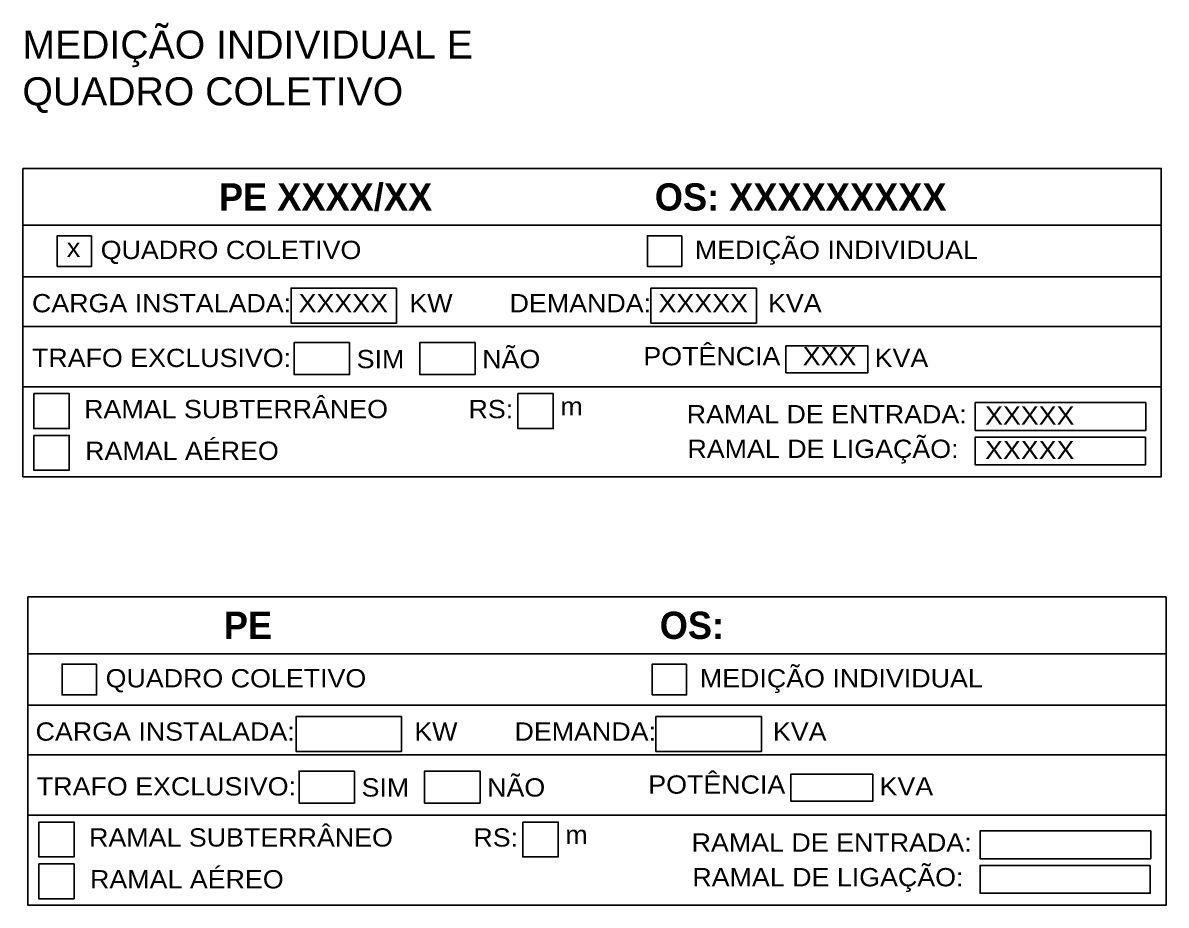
# Paper-space layout 'QUADROS' of a CAD drawing. Extents: x 32 to 430, y 57 to 369.
# Drawn here: x 304.6 to 430.4, y 238.8 to 335.9 of the extents above; entities that cross this region are included whole.
import ezdxf

# ---------------------------------------------------------------- set-up
doc = ezdxf.new("R2010")
doc.units = 0
doc.header["$MEASUREMENT"] = 0
doc.layers.get('0').update_dxf_attribs({"linetype": 'CONTINUOUS'})
doc.layers.add('FORMATO', color=7, linetype='CONTINUOUS')
doc.layers.add('Textos', color=7, linetype='CONTINUOUS')
doc.styles.get("Standard").update_dxf_attribs({"font": 'arial.ttf'})

# ---------------------------------------------------------------- blocks, each defined once
blk = doc.blocks.new('QUADRO_MEDICAO')
at = {"color": 7, "linetype": 'Continuous', "ltscale": 5, "true_color": 0xffffff}
blk.add_wipeout([(0, 33.9), (125.19, 33.9), (125.19, 0), (0, 0)], dxfattribs=at)
at = {"color": 0}
for p, q in [((0, 27.66), (125.19, 27.66)), ((125.19, 22), (0, 22)), ((0, 16.53), (125.19, 16.53)), ((0, 9.89), (125.19, 9.89))]:
    blk.add_line(p, q, dxfattribs=at)
blk.add_lwpolyline([(0, 33.9), (125.19, 33.9), (125.19, 0), (0, 0)], close=True, dxfattribs=at)
at = {"layer": 'Textos'}
for points in [[(7.56, 26.51), (3.77, 26.51), (3.77, 23.13), (7.56, 23.13)], [(72.46, 26.51), (68.68, 26.51), (68.68, 23.13), (72.46, 23.13)], [(80.68, 20.74), (69.08, 20.74), (69.08, 16.9), (80.68, 16.9)], [(35.93, 14.75), (29.83, 14.75), (29.83, 11.22), (35.93, 11.22)], [(49.74, 14.75), (43.64, 14.75), (43.64, 11.22), (49.74, 11.22)], [(92.94, 14.39), (83.92, 14.39), (83.92, 11.44), (92.94, 11.44)], [(1.2, 9.13), (5.1, 9.13), (5.1, 5.3), (1.2, 5.3)], [(54.44, 9.13), (58.34, 9.13), (58.34, 5.3), (54.44, 5.3)], [(1.2, 4.54), (5.1, 4.54), (5.1, 0.7), (1.2, 0.7)]]:
    blk.add_lwpolyline(points, close=True, dxfattribs=at)
at = {"layer": 'Textos', "color": 7}
for points in [[(41.1, 20.74), (29.5, 20.74), (29.5, 16.9), (41.1, 16.9)], [(123.52, 8.16), (104.74, 8.16), (104.74, 5.1), (123.52, 5.1)], [(123.45, 4.37), (104.74, 4.37), (104.74, 1.3), (123.45, 1.3)]]:
    blk.add_lwpolyline(points, close=True, dxfattribs=at)
at = {"color": 1, "linetype": 'Continuous', "ltscale": 5}
for tag, p, height in [('PE', (27.69, 29.23), 3), ('OS', (76.9, 29.03), 3), ('CHK_QC', (4.38, 23.96), 2.05), ('CHK_MI', (69.39, 23.88), 2.05), ('CARGA', (30.27, 17.99), 2.01), ('DEMANDA', (70.11, 17.85), 2.01), ('CHK_TES', (31.18, 11.86), 2.05), ('CHK_TEN', (45.15, 12), 2.05), ('POTENCIA', (84.39, 12.1), 2.01), ('CHK_RS', (1.94, 6.15), 2.05), ('RS_M', (54.83, 6.28), 2.01), ('R_ENT', (105.35, 5.53), 1.9), ('CHK_RA', (1.94, 1.87), 2.05), ('R_LIG', (105.35, 1.95), 1.9)]:
    blk.add_attdef(tag, p, '', height=height, dxfattribs=at)
at = {"layer": 'FORMATO', "color": 0, "char_height": 3, "attachment_point": 1}
for s, insert, width in [('{\\fArial|b1|i0|c0|p34;\\C1;\\W0.95;PE}', (21.56, 32.28), 26.9016), ('{\\fArial|b1|i0|c0|p34;\\C1;\\W0.95;OS:}', (69.5, 32.28), 34.6457)]:
    blk.add_mtext(s, dxfattribs=dict(at, insert=insert, width=width))
at = {"layer": 'FORMATO', "color": 1, "char_height": 2.01, "attachment_point": 1}
for s, insert, width in [('{\\W1.05;MEDIÇÃO INDIVIDUAL}', (73.91, 25.96), 31.9991), ('{\\W1.05;QUADRO COLETIVO}', (8.56, 25.96), 29.3006), ('{\\W1.05;CARGA INSTALADA: }', (0.86, 20.1), 46.7869), ('{\\W1.05;KW}', (42.51, 20.1), 5.3925), ('{\\W1.05;DEMANDA: }', (53.53, 20.1), 27.3456), ('{\\W1.05;KVA}', (81.95, 20.1), 5.3925), ('{\\W1.05;TRAFO EXCLUSIVO:}', (1, 14.07), 28.6952), ('{\\W1.05;SIM}', (36.71, 13.95), 5.3925), ('{\\W1.05;NÃO}', (50.52, 13.95), 5.3925), ('{\\W1.05;POTÊNCIA  }', (68.24, 14.27), 24.0043), ('{\\W1.05;KVA}', (93.68, 14.07), 5.4562), ('{\\W1.05;RAMAL SUBTERRÂNEO}', (6.74, 8.45), 33.5143), ('{\\W1.05;RS:       }', (49.01, 8.45), 4.88), ('{\\W1.05;m}', (59.12, 8.75), 5.3925), ('{\\W1.05;RAMAL DE ENTRADA:}', (73.01, 7.89), 30.3302), ('{\\W1.05; RAMAL AÉREO}', (6.03, 3.85), 22.5398), ('{\\W1.05;RAMAL DE LIGAÇÃO:}', (73.09, 4.08), 30.3302)]:
    blk.add_mtext(s, dxfattribs=dict(at, insert=insert, width=width))

psp = doc.layouts.new('QUADROS')

# ---------------------------------------------------------------- linework, layer by layer
at = {"color": 0}
for p, q in [((304.62, 313.6), (429.81, 313.6)), ((429.81, 307.94), (304.62, 307.94)), ((304.62, 302.47), (429.81, 302.47)), ((304.62, 295.84), (429.81, 295.84))]:
    psp.add_line(p, q, dxfattribs=at)
psp.add_lwpolyline([(304.62, 319.85), (429.81, 319.85), (429.81, 285.94), (304.62, 285.94)], close=True, dxfattribs=at)
at = {"layer": 'Textos'}
for points in [[(312.18, 312.45), (308.4, 312.45), (308.4, 309.07), (312.18, 309.07)], [(377.08, 312.45), (373.3, 312.45), (373.3, 309.07), (377.08, 309.07)], [(385.3, 306.69), (373.7, 306.69), (373.7, 302.84), (385.3, 302.84)], [(340.55, 300.7), (334.45, 300.7), (334.45, 297.17), (340.55, 297.17)], [(354.36, 300.7), (348.26, 300.7), (348.26, 297.17), (354.36, 297.17)], [(397.56, 300.33), (388.54, 300.33), (388.54, 297.38), (397.56, 297.38)], [(305.82, 295.08), (309.72, 295.08), (309.72, 291.24), (305.82, 291.24)], [(359.06, 295.08), (362.96, 295.08), (362.96, 291.24), (359.06, 291.24)], [(305.82, 290.49), (309.72, 290.49), (309.72, 286.65), (305.82, 286.65)]]:
    psp.add_lwpolyline(points, close=True, dxfattribs=at)
at = {"layer": 'Textos', "color": 7}
for points in [[(345.72, 306.69), (334.12, 306.69), (334.12, 302.84), (345.72, 302.84)], [(428.14, 294.1), (409.36, 294.1), (409.36, 291.04), (428.14, 291.04)], [(428.07, 290.31), (409.36, 290.31), (409.36, 287.25), (428.07, 287.25)]]:
    psp.add_lwpolyline(points, close=True, dxfattribs=at)

# ---------------------------------------------------------------- block references
at = {"linetype": 'Continuous', "ltscale": 5}
psp.add_blockref('QUADRO_MEDICAO', (305.16, 238.82), dxfattribs=at)

# ---------------------------------------------------------------- texts
at = {"insert": (304.57, 335.02), "char_height": 3.0836, "width": 56.6054, "attachment_point": 1}
psp.add_mtext('MEDIÇÃO INDIVIDUAL E QUADRO COLETIVO', dxfattribs=at)
at = {"layer": 'FORMATO', "color": 0, "attachment_point": 1}
for s, insert, char_height, width in [('{\\fArial|b1|i0|c0|p34;\\C1;\\W0.95;PE\\C0; \\C1;XXXX/XX}', (326.18, 318.22), 3, 26.9016), ('{\\fArial|b1|i0|c0|p34;\\C1;\\W0.95;OS:\\C0; \\C1;XXXXXXXXX}', (374.12, 318.22), 3, 34.6457), ('{\\C1;\\W1.05;x}', (309.46, 312.14), 2.01, 2.5364)]:
    psp.add_mtext(s, dxfattribs=dict(at, insert=insert, char_height=char_height, width=width))
at = {"layer": 'FORMATO', "color": 1, "char_height": 2.01, "attachment_point": 1}
for s, insert, width in [('{\\W1.05;QUADRO COLETIVO}', (313.18, 311.9), 29.3006), ('{\\W1.05;MEDIÇÃO INDIVIDUAL}', (378.53, 311.9), 31.9991), ('{\\W1.05;CARGA INSTALADA: XXXXX}', (305.62, 306.04), 46.7869), ('{\\W1.05;KW}', (347.13, 306.04), 5.3925), ('{\\W1.05;DEMANDA: XXXXX}', (358.15, 306.04), 27.3456), ('{\\W1.05;KVA}', (386.57, 306.04), 5.3925), ('{\\W1.05;POTÊNCIA   XXX}', (372.86, 300.21), 24.0043), ('{\\W1.05;TRAFO EXCLUSIVO:}', (305.62, 300.02), 28.6952), ('{\\W1.05;SIM}', (341.33, 299.89), 5.3925), ('{\\W1.05;NÃO}', (355.14, 299.89), 5.3925), ('{\\W1.05;KVA}', (398.3, 300.02), 5.4562), ('{\\W1.05;RAMAL SUBTERRÂNEO}', (311.36, 294.39), 33.5143), ('{\\W1.05;RS:       }', (353.63, 294.39), 4.88), ('{\\W1.05;m}', (363.74, 294.69), 5.3925), ('{\\W1.05;RAMAL DE ENTRADA:}', (377.63, 293.83), 30.3302), ('{\\W1.05; XXXXX}', (409.62, 293.68), 10.8039), ('{\\W1.05;RAMAL DE LIGAÇÃO:}', (377.71, 290.02), 30.3302), ('{\\W1.05; RAMAL AÉREO}', (310.65, 289.8), 22.5398), ('{\\W1.05; XXXXX}', (409.62, 289.89), 10.8039)]:
    psp.add_mtext(s, dxfattribs=dict(at, insert=insert, width=width))

doc.saveas('drawing.dxf')
